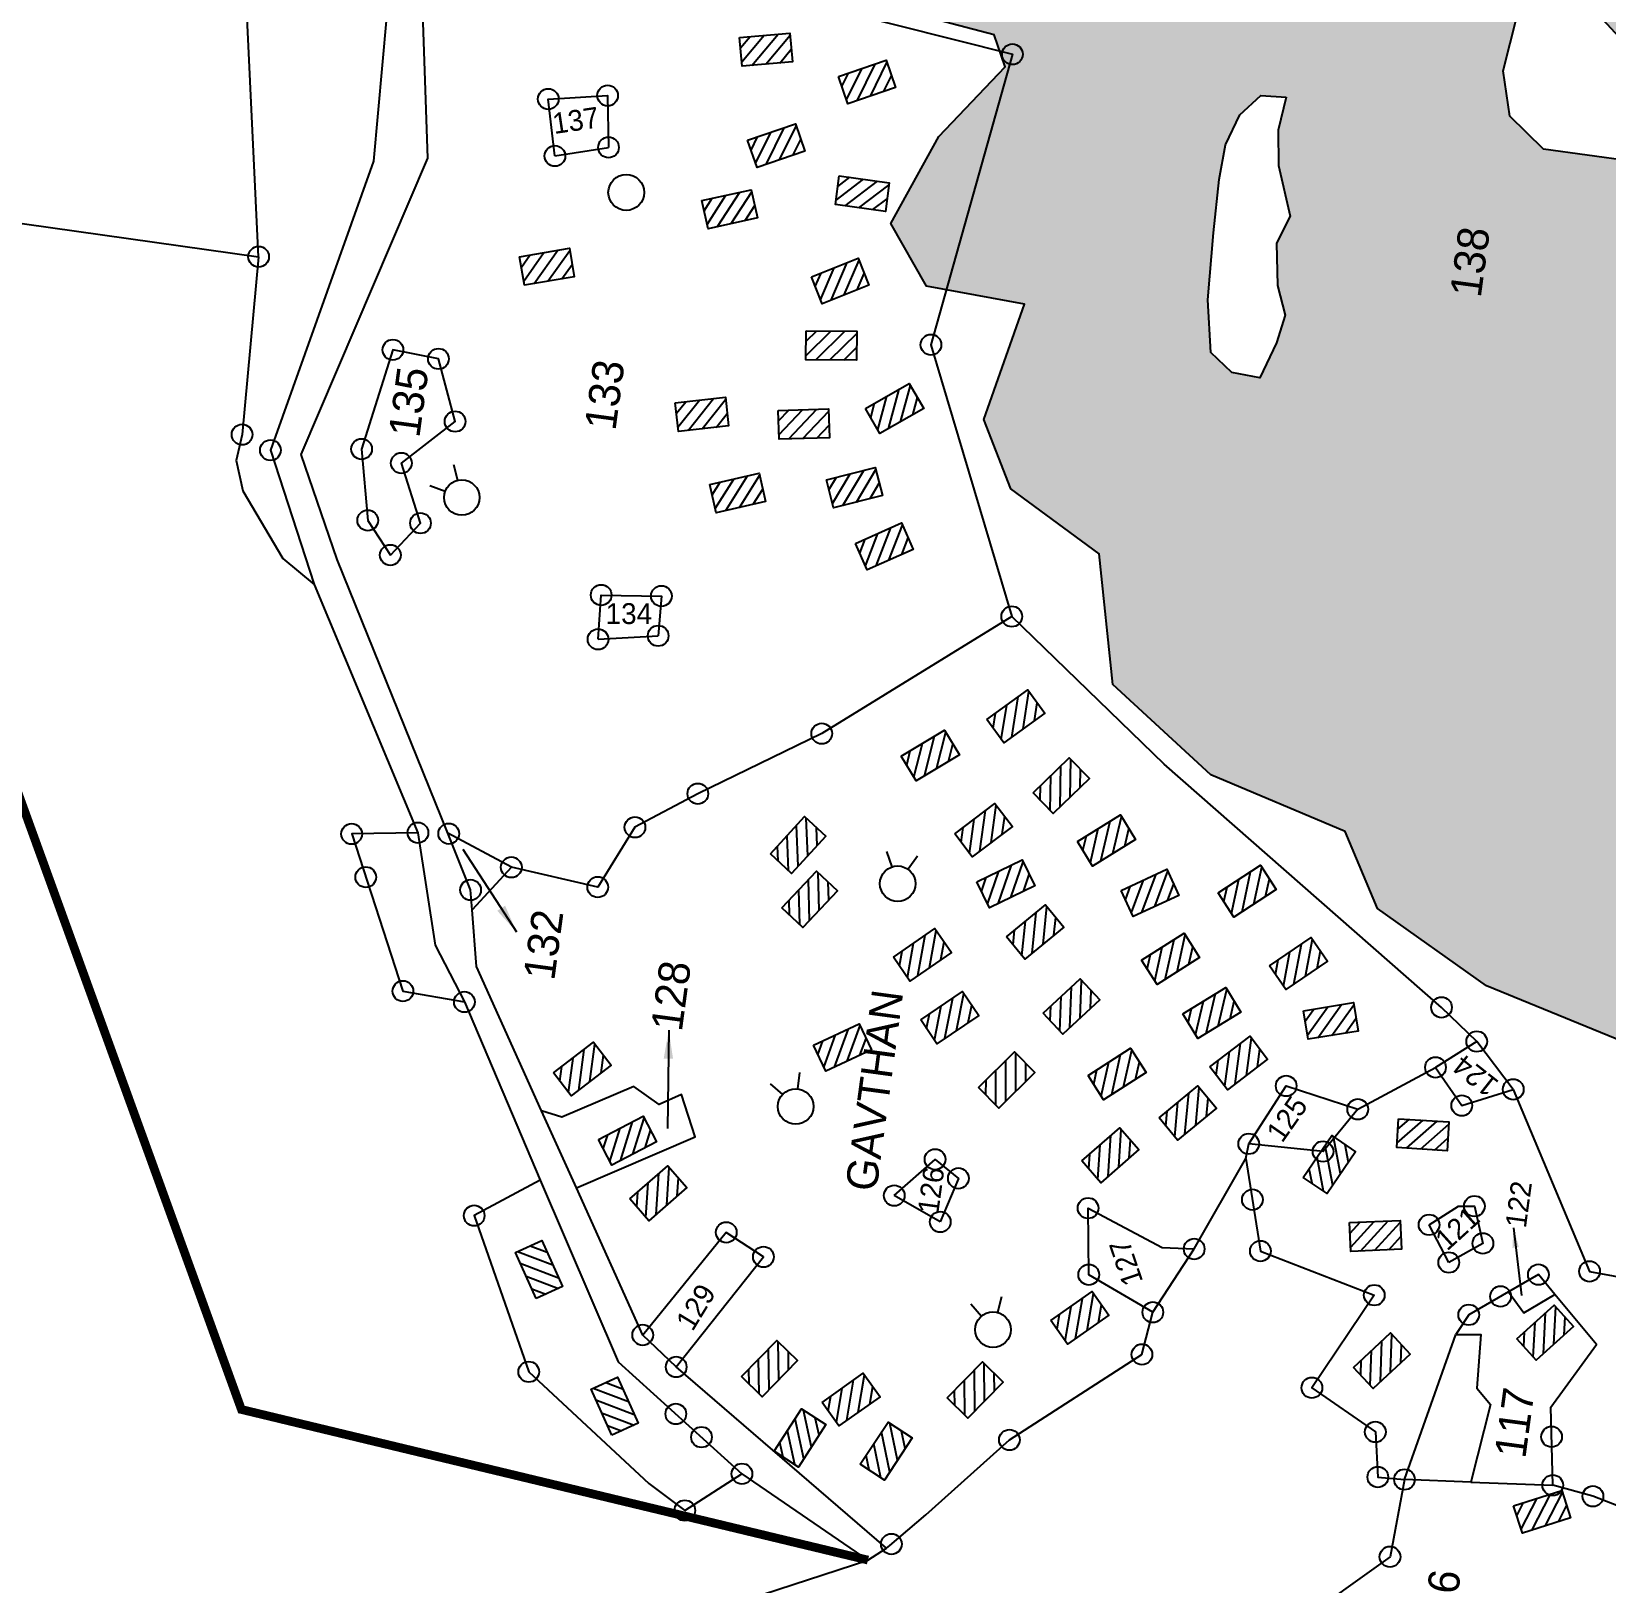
# Model space of a CAD drawing. Header units: metres. Extents: x 316291 to 322492, y 1878982 to 1885522.
# Drawn here: x 317739.6 to 318203.5, y 1883225.1 to 1883682.2 of the extents above; entities that cross this region are included whole.
import ezdxf

# ---------------------------------------------------------------- set-up
doc = ezdxf.new("R2010")
doc.units = ezdxf.units.M
doc.linetypes.add('DASHDOT', pattern=[1, 0.5, -0.25, 0, -0.25])
for name, color, linetype in [('OFF', 1, 'Continuous'), ('OTHERS', 1, 'Continuous'), ('POLY_HATCH', 12, 'Continuous'), ('POLY_PARCEL', 6, 'Continuous'), ('POLY_ROAD', 30, 'Continuous'), ('POLY_WATER', 4, 'Continuous'), ('SYM_ARROW', 1, 'Continuous'), ('SYM_STONE', 1, 'Continuous'), ('SYM_WELL', 1, 'Continuous'), ('TEXT_MAPIN', 7, 'Continuous'), ('TEXT_PARCEL', 7, 'Continuous'), ('V_BOUND_STREAM_LINE', 7, 'DASHDOT')]:
    doc.layers.add(name, color=color, linetype=linetype)
doc.styles.add('TEXT_MAP', font='')
doc.styles.get('TEXT_MAP').set_extended_font_data('Kruti Dev 050')
doc.dimstyles.get("Standard").update_dxf_attribs({"dimtxt": 0.18, "dimasz": 0.18, "dimexe": 0.18, "dimexo": 0.0625, "dimgap": 0.09, "dimtad": 0, "dimtih": 1, "dimtoh": 1, "dimdec": 4, "dimzin": 0, "dimdsep": 46, "dimtxsty": 'Standard', "dimcen": 0.09, "dimadec": 0, "dimazin": 0, "dimtfac": 1, "dimtdec": 4, "dimtofl": 0, "dimtmove": 0, "dimatfit": 3, "dimfxl": 1, "dimtolj": 1, "dimtzin": 0, "dimarcsym": 0})

# ---------------------------------------------------------------- blocks, each defined once
blk = doc.blocks.new('MOTWELL')
for points in [[(-1.54, 2.96), (-0.8, 1.55)], [(1.54, 2.96), (0.8, 1.55)]]:
    blk.add_lwpolyline(points)
blk.add_circle((0, 0), 1.74)
blk = doc.blocks.new('PAKKAWELL')
blk.add_circle((0, 0), 1.81)
blk = doc.blocks.new('STONE')
blk.add_circle((0, 0), 0.851)
blk = doc.blocks.new('TEXTARROW')
blk.add_leader([(0.04, -0.01), (8.68, -0.01)], dimstyle='Standard', override={"dimtxt": 2.5, "dimasz": 2.5, "dimexe": 1.25, "dimexo": 0.625, "dimgap": 0.625, "dimtad": 1, "dimtih": 0, "dimtoh": 0, "dimzin": 8, "dimcen": 2.5, "dimtofl": 1})

msp = doc.modelspace()

# ---------------------------------------------------------------- hatches: boundary and pattern name
at = {"layer": 'OTHERS'}
h = msp.add_hatch(dxfattribs=at)
h.set_pattern_fill('ANSI31', color=256, scale=23.413525, angle=4.8361, style=0)
h.set_pattern_definition([(49.836055, (313835.3617, 1885274.7247), (-2.236583, 1.8876478), [])])
h.paths.add_polyline_path([(317963.7, 1883673.24), (317962.98, 1883681.73), (317948.17, 1883680.47), (317948.89, 1883671.99)])
h = msp.add_hatch(dxfattribs=at)
h.set_pattern_fill('ANSI31', color=256, scale=23.413525, angle=18.8799, style=0)
h.set_pattern_definition([(63.8799, (313600.549, 1884217.4838), (-2.627797, 1.2884878), [])])
h.paths.add_polyline_path([(317994.11, 1883665.67), (317991.36, 1883673.72), (317977.29, 1883668.91), (317980.05, 1883660.86)])
h = msp.add_hatch(dxfattribs=at)
h.set_pattern_fill('ANSI31', color=256, scale=23.413525, angle=18.8798, style=0)
h.set_pattern_definition([(63.8798, (313573.7986, 1884198.74), (-2.6277948, 1.2884922), [])])
h.paths.add_polyline_path([(317967.36, 1883646.92), (317964.61, 1883654.97), (317950.54, 1883650.16), (317953.3, 1883642.11)])
h = msp.add_hatch(dxfattribs=at)
h.set_pattern_fill('ANSI31', color=256, scale=23.413525, angle=-7.7013, style=0)
h.set_pattern_definition([(37.29872, (314308.8656, 1886088.6946), (-1.7734886, 2.3281443), [])])
h.paths.add_polyline_path([(317991.12, 1883629.24), (317992.26, 1883637.68), (317977.53, 1883639.67), (317976.39, 1883631.23)])
h = msp.add_hatch(dxfattribs=at)
h.set_pattern_fill('ANSI31', color=256, scale=23.413525, angle=12.2948, style=0)
h.set_pattern_definition([(57.29476, (313652.1156, 1884679.3144), (-2.462697, 1.5813416), [])])
h.paths.add_polyline_path([(317953.41, 1883627.29), (317951.6, 1883635.61), (317937.07, 1883632.44), (317938.89, 1883624.12)])
h = msp.add_hatch(dxfattribs=at)
h.set_pattern_fill('ANSI31', color=256, scale=23.413525, angle=9.6641, style=0)
h.set_pattern_definition([(54.664145, (313650.9727, 1884858.2864), (-2.3875234, 1.6927049), [])])
h.paths.add_polyline_path([(317899.45, 1883609.95), (317898.02, 1883618.35), (317883.37, 1883615.85), (317884.8, 1883607.46)])
h = msp.add_hatch(dxfattribs=at)
h.set_pattern_fill('ANSI31', color=256, scale=23.413525, angle=21.6736, style=0)
h.set_pattern_definition([(66.67358, (313571.0266, 1883944.5313), (-2.6874742, 1.1588788), [])])
h.paths.add_polyline_path([(317986.26, 1883607.51), (317983.12, 1883615.42), (317969.31, 1883609.93), (317972.45, 1883602.02)])
h = msp.add_hatch(dxfattribs=at)
h.set_pattern_fill('ANSI31', color=256, scale=23.413525, angle=-0.5713, style=0)
h.set_pattern_definition([(44.42873, (314023.5282, 1885568.7927), (-2.0487464, 2.0900134), [])])
h.paths.add_polyline_path([(317982.58, 1883585.4), (317982.66, 1883593.91), (317967.8, 1883594.06), (317967.71, 1883585.55)])
h = msp.add_hatch(dxfattribs=at)
h.set_pattern_fill('ANSI31', color=256, scale=23.413525, angle=29.8867, style=0)
h.set_pattern_definition([(74.88668, (313584.288, 1883274.0053), (-2.8254623, 0.763073), [])])
h.paths.add_polyline_path([(318002.39, 1883571.18), (317998.14, 1883578.56), (317985.26, 1883571.16), (317989.5, 1883563.78)])
h = msp.add_hatch(dxfattribs=at)
h.set_pattern_fill('ANSI31', color=256, scale=23.413525, angle=6.3444, style=0)
h.set_pattern_definition([(51.344415, (313775.859, 1885058.2843), (-2.2854961, 1.8281206), [])])
h.paths.add_polyline_path([(317944.92, 1883566.03), (317943.98, 1883574.49), (317929.21, 1883572.84), (317930.15, 1883564.38)])
h = msp.add_hatch(dxfattribs=at)
h.set_pattern_fill('ANSI31', color=256, scale=23.413525, angle=1.7676, style=0)
h.set_pattern_definition([(46.76762, (313937.9642, 1885382.746), (-2.132333, 2.0046629), [])])
h.paths.add_polyline_path([(317974.66, 1883562.58), (317974.39, 1883571.08), (317959.54, 1883570.63), (317959.8, 1883562.12)])
h = msp.add_hatch(dxfattribs=at)
h.set_pattern_fill('ANSI31', color=256, scale=23.413525, angle=12.868, style=0)
h.set_pattern_definition([(57.86797, (313644.1903, 1884552.7346), (-2.478394, 1.556625), [])])
h.paths.add_polyline_path([(317955.8, 1883543.79), (317953.9, 1883552.09), (317939.41, 1883548.78), (317941.3, 1883540.48)])
h = msp.add_hatch(dxfattribs=at)
h.set_pattern_fill('ANSI31', color=256, scale=23.413525, angle=14.114, style=0)
h.set_pattern_definition([(59.11398, (313657.6866, 1884460.489), (-2.511657, 1.5023636), [])])
h.paths.add_polyline_path([(317990.21, 1883545.54), (317988.14, 1883553.8), (317973.72, 1883550.17), (317975.8, 1883541.92)])
h = msp.add_hatch(dxfattribs=at)
h.set_pattern_fill('ANSI31', color=256, scale=23.413525, angle=23.9241, style=0)
h.set_pattern_definition([(68.924125, (313574.2628, 1883693.0433), (-2.7309097, 1.0524495), [])])
h.paths.add_polyline_path([(317999.33, 1883529.67), (317995.88, 1883537.45), (317982.29, 1883531.42), (317985.74, 1883523.64)])
h = msp.add_hatch(dxfattribs=at)
h.set_pattern_fill('ANSI31', color=256, scale=23.413525, angle=36.0457, style=0)
h.set_pattern_definition([(81.04571, (313677.314, 1882711.9572), (-2.8910225, 0.4555289), [])])
h.paths.add_polyline_path([(318038.03, 1883481.43), (318033.02, 1883488.31), (318021, 1883479.57), (318026.01, 1883472.68)])
h = msp.add_hatch(dxfattribs=at)
h.set_pattern_fill('ANSI31', color=256, scale=23.413525, angle=30.9782, style=0)
h.set_pattern_definition([(75.97816, (313601.2872, 1883087.8606), (-2.8394853, 0.7091128), [])])
h.paths.add_polyline_path([(318012.92, 1883469.14), (318008.54, 1883476.44), (317995.8, 1883468.79), (318000.18, 1883461.49)])
h = msp.add_hatch(dxfattribs=at)
h.set_pattern_fill('ANSI31', color=256, scale=23.413525, angle=44.0281, style=0)
h.set_pattern_definition([(89.02806, (313839.5866, 1882094.604), (-2.9262695, 0.0496446), [])])
h.paths.add_polyline_path([(318051.19, 1883462.19), (318045.28, 1883468.31), (318034.59, 1883457.98), (318040.5, 1883451.85)])
h = msp.add_hatch(dxfattribs=at)
h.set_pattern_fill('ANSI31', color=256, scale=23.413525, angle=37.3188, style=0)
h.set_pattern_definition([(82.318795, (313685.9648, 1882581.9452), (-2.9004297, 0.3911847), [])])
h.paths.add_polyline_path([(318028.51, 1883448.11), (318023.34, 1883454.88), (318011.52, 1883445.87), (318016.68, 1883439.1)])
h = msp.add_hatch(dxfattribs=at)
h.set_pattern_fill('ANSI31', color=256, scale=23.413525, angle=47.3256, style=0)
h.set_pattern_definition([(92.32555, (313847.592, 1881837.621), (-2.9242801, -0.1187574), [])])
h.paths.add_polyline_path([(317973.56, 1883445.19), (317967.3, 1883450.96), (317957.23, 1883440.03), (317963.49, 1883434.26)])
h = msp.add_hatch(dxfattribs=at)
h.set_pattern_fill('ANSI31', color=256, scale=23.413525, angle=31.7909, style=0)
h.set_pattern_definition([(76.79087, (313659.0122, 1883000.415), (-2.8492577, 0.6687664), [])])
h.paths.add_polyline_path([(318064.8, 1883444.23), (318060.31, 1883451.47), (318047.68, 1883443.64), (318052.16, 1883436.4)])
h = msp.add_hatch(dxfattribs=at)
h.set_pattern_fill('ANSI31', color=256, scale=23.413525, angle=46.78, style=0)
h.set_pattern_definition([(91.78003, (313835.923, 1881860.9004), (-2.9252783, -0.09091), [])])
h.paths.add_polyline_path([(317977.01, 1883429.11), (317970.81, 1883434.94), (317960.63, 1883424.11), (317966.83, 1883418.28)])
h = msp.add_hatch(dxfattribs=at)
h.set_pattern_fill('ANSI31', color=256, scale=23.413525, angle=26.0073, style=0)
h.set_pattern_definition([(71.00726, (313607.0304, 1883433.0013), (-2.767361, 0.9524864), [])])
h.paths.add_polyline_path([(318035.11, 1883430.58), (318031.38, 1883438.23), (318018.02, 1883431.72), (318021.75, 1883424.07)])
h = msp.add_hatch(dxfattribs=at)
h.set_pattern_fill('ANSI31', color=256, scale=23.413525, angle=24.7881, style=0)
h.set_pattern_definition([(69.78813, (313650.5554, 1883524.3892), (-2.7464692, 1.0111502), [])])
h.paths.add_polyline_path([(318077.58, 1883427.76), (318074.01, 1883435.49), (318060.52, 1883429.26), (318064.09, 1883421.53)])
h = msp.add_hatch(dxfattribs=at)
h.set_pattern_fill('ANSI31', color=256, scale=23.413525, angle=32.9197, style=0)
h.set_pattern_definition([(77.91971, (313710.0496, 1882898.9524), (-2.8618798, 0.6125043), [])])
h.paths.add_polyline_path([(318106.23, 1883429.48), (318101.61, 1883436.63), (318089.13, 1883428.55), (318093.76, 1883421.4)])
h = msp.add_hatch(dxfattribs=at)
h.set_pattern_fill('ANSI31', color=256, scale=23.413525, angle=39.2936, style=0)
h.set_pattern_definition([(84.29364, (313733.5388, 1882403.0973), (-2.9121875, 0.2910014), [])])
h.paths.add_polyline_path([(318043.65, 1883418.4), (318038.26, 1883424.99), (318026.76, 1883415.57), (318032.15, 1883408.98)])
h = msp.add_hatch(dxfattribs=at)
h.set_pattern_fill('ANSI31', color=256, scale=23.413525, angle=34.5924, style=0)
h.set_pattern_definition([(79.59241, (313631.7195, 1882752.3583), (-2.8785394, 0.5287048), [])])
h.paths.add_polyline_path([(318010.54, 1883410.99), (318005.71, 1883418), (317993.47, 1883409.56), (317998.31, 1883402.55)])
h = msp.add_hatch(dxfattribs=at)
h.set_pattern_fill('ANSI31', color=256, scale=23.413525, angle=32.5549, style=0)
h.set_pattern_definition([(77.55486, (313684.1975, 1882906.9626), (-2.8579215, 0.6307156), [])])
h.paths.add_polyline_path([(318083.67, 1883409.49), (318079.09, 1883416.66), (318066.56, 1883408.67), (318071.14, 1883401.49)])
h = msp.add_hatch(dxfattribs=at)
h.set_pattern_fill('ANSI31', color=256, scale=23.413525, angle=34.3059, style=0)
h.set_pattern_definition([(79.3059, (313739.2822, 1882771.6636), (-2.8758595, 0.5430927), [])])
h.paths.add_polyline_path([(318121.35, 1883408.39), (318116.55, 1883415.42), (318104.27, 1883407.04), (318109.07, 1883400.01)])
h = msp.add_hatch(dxfattribs=at)
h.set_pattern_fill('ANSI31', color=256, scale=23.413525, angle=42.846, style=0)
h.set_pattern_definition([(87.84595, (313815.3153, 1882116.5787), (-2.9246225, 0.1100038), [])])
h.paths.add_polyline_path([(318054.24, 1883396.98), (318048.45, 1883403.22), (318037.55, 1883393.12), (318043.34, 1883386.87)])
h = msp.add_hatch(dxfattribs=at)
h.set_pattern_fill('ANSI31', color=256, scale=23.413525, angle=33.9522, style=0)
h.set_pattern_definition([(78.95217, (313632.696, 1882782.7437), (-2.8724519, 0.5608369), [])])
h.paths.add_polyline_path([(318018.61, 1883392.4), (318013.85, 1883399.46), (318001.52, 1883391.16), (318006.28, 1883384.1)])
h = msp.add_hatch(dxfattribs=at)
h.set_pattern_fill('ANSI31', color=256, scale=23.413525, angle=31.6077, style=0)
h.set_pattern_definition([(76.60774, (313688.624, 1882963.6767), (-2.8471056, 0.6778697), [])])
h.paths.add_polyline_path([(318095.8, 1883393.41), (318091.34, 1883400.66), (318078.68, 1883392.87), (318083.14, 1883385.62)])
h = msp.add_hatch(dxfattribs=at)
h.set_pattern_fill('ANSI31', color=256, scale=23.413525, angle=9.4128, style=0)
h.set_pattern_definition([(54.41277, (313887.3705, 1884654.7776), (-2.3800739, 1.7031635), [])])
h.paths.add_polyline_path([(318130.33, 1883387.82), (318128.94, 1883396.22), (318114.27, 1883393.78), (318115.67, 1883385.39)])
h = msp.add_hatch(dxfattribs=at)
h.set_pattern_fill('ANSI31', color=256, scale=23.413525, angle=25.2223, style=0)
h.set_pattern_definition([(70.22226, (313559.3543, 1883445.3755), (-2.7540519, 0.990311), [])])
h.paths.add_polyline_path([(317986.99, 1883382.29), (317983.36, 1883389.99), (317969.91, 1883383.66), (317973.54, 1883375.96)])
h = msp.add_hatch(dxfattribs=at)
h.set_pattern_fill('ANSI31', color=256, scale=23.413525, angle=37.3188, style=0)
h.set_pattern_definition([(82.31878, (313567.7862, 1882511.5598), (-2.9004296, 0.3911855), [])])
h.paths.add_polyline_path([(317910.33, 1883377.73), (317905.17, 1883384.5), (317893.34, 1883375.49), (317898.51, 1883368.72)])
h = msp.add_hatch(dxfattribs=at)
h.set_pattern_fill('ANSI31', color=256, scale=23.413525, angle=37.3188, style=0)
h.set_pattern_definition([(82.318756, (313761.1358, 1882513.376), (-2.9004294, 0.3911867), [])])
h.paths.add_polyline_path([(318103.68, 1883379.54), (318098.52, 1883386.31), (318086.69, 1883377.3), (318091.85, 1883370.53)])
h = msp.add_hatch(dxfattribs=at)
h.set_pattern_fill('ANSI31', color=256, scale=23.413525, angle=44.7495, style=0)
h.set_pattern_definition([(89.7495, (313841.0444, 1881955.1105), (-2.9266626, 0.0127956), [])])
h.paths.add_polyline_path([(318035.1, 1883375.61), (318029.1, 1883381.66), (318018.55, 1883371.19), (318024.54, 1883365.15)])
h = msp.add_hatch(dxfattribs=at)
h.set_pattern_fill('ANSI31', color=256, scale=23.413525, angle=32.5548, style=0)
h.set_pattern_definition([(77.55481, (313668.4355, 1882873.0598), (-2.857921, 0.6307183), [])])
h.paths.add_polyline_path([(318067.91, 1883375.58), (318063.33, 1883382.76), (318050.8, 1883374.76), (318055.38, 1883367.58)])
h = msp.add_hatch(dxfattribs=at)
h.set_pattern_fill('ANSI31', color=256, scale=23.413525, angle=39.6093, style=0)
h.set_pattern_definition([(84.60931, (313784.139, 1882326.1133), (-2.9137465, 0.2749525), [])])
h.paths.add_polyline_path([(318088.59, 1883365.15), (318083.16, 1883371.7), (318071.71, 1883362.23), (318077.14, 1883355.67)])
h = msp.add_hatch(dxfattribs=at)
h.set_pattern_fill('ANSI31', color=256, scale=23.413525, angle=27.6288, style=0)
h.set_pattern_definition([(72.62883, (313497.3104, 1883232.2958), (-2.7932062, 0.8737945), [])])
h.paths.add_polyline_path([(317923.69, 1883355.18), (317919.74, 1883362.73), (317906.57, 1883355.83), (317910.52, 1883348.29)])
h = msp.add_hatch(dxfattribs=at)
h.set_pattern_fill('ANSI31', color=256, scale=23.413525, angle=-3.6129, style=0)
h.set_pattern_definition([(41.38714, (314308.3295, 1885543.217), (-1.9349623, 2.1957774), [])])
h.paths.add_polyline_path([(318156.56, 1883352.55), (318157.1, 1883361.05), (318142.26, 1883361.98), (318141.72, 1883353.49)])
h = msp.add_hatch(dxfattribs=at)
h.set_pattern_fill('ANSI31', color=256, scale=23.413525, angle=41.1327, style=0)
h.set_pattern_definition([(86.13267, (313790.4457, 1882199.8275), (-2.9200262, 0.1973949), [])])
h.paths.add_polyline_path([(318065.76, 1883352.92), (318060.15, 1883359.34), (318048.96, 1883349.56), (318054.56, 1883343.15)])
h = msp.add_hatch(dxfattribs=at)
h.set_pattern_fill('ANSI31', color=256, scale=23.413525, angle=55.7496, style=0)
h.set_pattern_definition([(100.74965, (314283.6635, 1881157.5448), (-2.8753317, -0.5458804), [])])
h.paths.add_polyline_path([(318129.61, 1883352.22), (318122.57, 1883357.01), (318114.21, 1883344.73), (318121.24, 1883339.93)])
h = msp.add_hatch(dxfattribs=at)
h.set_pattern_fill('ANSI31', color=256, scale=23.413525, angle=41.1327, style=0)
h.set_pattern_definition([(86.13267, (313657.2974, 1882188.6295), (-2.9200262, 0.1973949), [])])
h.paths.add_polyline_path([(317932.61, 1883341.73), (317927.01, 1883348.14), (317915.81, 1883338.36), (317921.41, 1883331.95)])
h = msp.add_hatch(dxfattribs=at)
h.set_pattern_fill('ANSI31', color=256, scale=23.413525, angle=2.6106, style=0)
h.set_pattern_definition([(47.6106, (314080.0458, 1885084.1548), (-2.1615954, 1.9730745), [])])
h.paths.add_polyline_path([(318143.08, 1883323.57), (318142.69, 1883332.07), (318127.84, 1883331.4), (318128.23, 1883322.89)])
h = msp.add_hatch(dxfattribs=at)
h.set_pattern_fill('ANSI31', color=256, scale=23.413525, angle=114.2038, style=0)
h.set_pattern_definition([(159.20378, (317748.1376, 1878900.292), (-1.0391078, -2.736014), [])])
h.paths.add_polyline_path([(317889.91, 1883326.1), (317882.15, 1883322.61), (317888.24, 1883309.05), (317896.01, 1883312.54)])
h = msp.add_hatch(dxfattribs=at)
h.set_pattern_fill('ANSI31', color=256, scale=23.413525, angle=35.1976, style=0)
h.set_pattern_definition([(80.197614, (313685.3021, 1882599.304), (-2.8839633, 0.4982706), [])])
h.paths.add_polyline_path([(318056.93, 1883304.15), (318052.02, 1883311.1), (318039.87, 1883302.54), (318044.78, 1883295.58)])
h = msp.add_hatch(dxfattribs=at)
h.set_pattern_fill('ANSI31', color=256, scale=23.413525, angle=42.0821, style=0)
h.set_pattern_definition([(87.0821, (313938.2138, 1882077.0337), (-2.9228961, 0.1489832), [])])
h.paths.add_polyline_path([(318193.83, 1883300.81), (318188.12, 1883307.13), (318177.09, 1883297.17), (318182.8, 1883290.85)])
h = msp.add_hatch(dxfattribs=at)
h.set_pattern_fill('ANSI31', color=256, scale=23.413525, angle=45.789, style=0)
h.set_pattern_definition([(90.789046, (313797.604, 1881794.4094), (-2.926413, -0.0403035), [])])
h.paths.add_polyline_path([(317965.19, 1883290.77), (317959.09, 1883296.7), (317948.73, 1883286.05), (317954.83, 1883280.11)])
h = msp.add_hatch(dxfattribs=at)
h.set_pattern_fill('ANSI31', color=256, scale=23.413525, angle=43.029, style=0)
h.set_pattern_definition([(88.02897, (313910.8685, 1881998.746), (-2.924959, 0.100661), [])])
h.paths.add_polyline_path([(318145.68, 1883292.68), (318139.87, 1883298.91), (318129, 1883288.76), (318134.81, 1883282.54)])
h = msp.add_hatch(dxfattribs=at)
h.set_pattern_fill('ANSI31', color=256, scale=23.413525, angle=114.2038, style=0)
h.set_pattern_definition([(159.20378, (317770.396, 1878860.0596), (-1.0391078, -2.736014), [])])
h.paths.add_polyline_path([(317912.17, 1883285.87), (317904.41, 1883282.38), (317910.5, 1883268.82), (317918.27, 1883272.31)])
h = msp.add_hatch(dxfattribs=at)
h.set_pattern_fill('ANSI31', color=256, scale=23.413525, angle=35.4324, style=0)
h.set_pattern_definition([(80.43241, (313620.8344, 1882557.378), (-2.885981, 0.486448), [])])
h.paths.add_polyline_path([(317989.53, 1883280.13), (317984.6, 1883287.07), (317972.49, 1883278.45), (317977.42, 1883271.51)])
h = msp.add_hatch(dxfattribs=at)
h.set_pattern_fill('ANSI31', color=256, scale=23.413525, angle=45.4481, style=0)
h.set_pattern_definition([(90.44808, (313849.4015, 1881812.8537), (-2.926601, -0.022888), [])])
h.paths.add_polyline_path([(318025.82, 1883284.39), (318019.76, 1883290.36), (318009.33, 1883279.77), (318015.39, 1883273.79)])
h = msp.add_hatch(dxfattribs=at)
h.set_pattern_fill('ANSI31', color=256, scale=23.413525, angle=57.1131, style=0)
h.set_pattern_definition([(102.11305, (314180.9516, 1880986.3354), (-2.8615291, -0.6141406), [])])
h.paths.add_polyline_path([(317973.59, 1883271.9), (317966.44, 1883276.52), (317958.37, 1883264.04), (317965.52, 1883259.42)])
h = msp.add_hatch(dxfattribs=at)
h.set_pattern_fill('ANSI31', color=256, scale=23.413525, angle=56.6044, style=0)
h.set_pattern_definition([(101.60444, (314186.213, 1881016.1627), (-2.866868, -0.588715), [])])
h.paths.add_polyline_path([(317998.99, 1883267.97), (317991.88, 1883272.66), (317983.7, 1883260.25), (317990.81, 1883255.56)])
h = msp.add_hatch(dxfattribs=at)
h.set_pattern_fill('ANSI31', color=256, scale=23.413525, angle=17.6604, style=0)
h.set_pattern_definition([(62.66043, (313812.0786, 1883889.6), (-2.59978, 1.344121), [])])
h.paths.add_polyline_path([(318192.9, 1883244.41), (318190.32, 1883252.52), (318176.16, 1883248.01), (318178.74, 1883239.9)])
at = {"layer": 'POLY_HATCH'}
h = msp.add_hatch(dxfattribs=at)
h.set_pattern_fill('ZIGZAG', color=256, scale=5.111887, angle=82.2987, style=0)
h.set_pattern_definition([(82.2987, (319610.724, 1882606.19), (-13.90886, 18.25884), [16.23024, -16.23024]), (172.2987, (319612.899, 1882622.274), (-18.25884, -13.90886), [16.23024, -16.23024])])
h.paths.add_polyline_path([(318483.66, 1884016.34), (318466.95, 1884015.28), (318452.28, 1884014.61), (318439.03, 1884009.77), (318430.38, 1883999.67), (318417.64, 1883988.79), (318444.67, 1883987.78), (318453.14, 1883986.64), (318464.92, 1884000.3), (318475.53, 1884010.14)], flags=16)
h.paths.add_polyline_path([(318327.27, 1883560.04), (318330.07, 1883540.24), (318335.58, 1883522.06), (318346.18, 1883493.74), (318332.75, 1883479.12), (318317.92, 1883476.14), (318304.75, 1883492.86), (318298.45, 1883505.17), (318299.84, 1883515.44), (318305.04, 1883539.14), (318308.66, 1883558.57), (318315.45, 1883564.63), (318320.05, 1883565.5)], flags=16)
h.paths.add_polyline_path([(318109.12, 1883662.84), (318106.82, 1883653.19), (318106.89, 1883642.72), (318110.35, 1883627.81), (318106.29, 1883619.89), (318106.6, 1883607.4), (318108.89, 1883598.62), (318106.3, 1883590.51), (318101.43, 1883580.21), (318093.18, 1883581.82), (318087, 1883587.64), (318086.12, 1883603.2), (318087.79, 1883622.89), (318089.42, 1883638.61), (318091.29, 1883648.82), (318095.48, 1883657.71), (318101.72, 1883663.34)], flags=16)
h.paths.add_polyline_path([(318188.23, 1883834.4), (318192.53, 1883840.22), (318200.1, 1883839.51), (318204.89, 1883834.71), (318207.76, 1883827.6), (318207.01, 1883819.71), (318204.54, 1883808.53), (318200.16, 1883802.09), (318192.16, 1883799.65), (318183.11, 1883798.96), (318174.64, 1883800.1), (318169.06, 1883803.73), (318168.78, 1883811.13), (318173.57, 1883818.16), (318178.7, 1883820.66), (318184.26, 1883819.27), (318190.57, 1883813.94), (318197.94, 1883811.66), (318199.79, 1883815.89), (318197.45, 1883822.28), (318191.86, 1883828.16)], flags=16)
h.paths.add_polyline_path([(318240.83, 1883378.06), (318216.41, 1883381.36), (318168.21, 1883401.14), (318136.03, 1883423.96), (318126.55, 1883446.56), (318086.93, 1883463.28), (318058.11, 1883489.91), (318054.08, 1883528.35), (318028.03, 1883547.5), (318020.15, 1883567.98), (318032.08, 1883601.89), (318003.22, 1883607.22), (317992.7, 1883625.69), (318006.8, 1883651.25), (318026.39, 1883671.81), (318023.17, 1883681.25), (317967.64, 1883695.86), (317960.72, 1883730.42), (317958.16, 1883776.24), (317960.77, 1883821.82), (317975.28, 1883864.38), (317979.14, 1883894.65), (317962.32, 1883922.5), (317961.88, 1883959.5), (317985.9, 1883981.35), (318005.81, 1884011.34), (318003.85, 1884047.6), (318011.4, 1884080.68), (318031.76, 1884103.5), (318061.47, 1884108.01), (318098.87, 1884123.79), (318131.61, 1884140.2), (318133.47, 1884162.69), (318158.22, 1884183.02), (318182.83, 1884188.22), (318219.19, 1884199.88), (318256.12, 1884170.26), (318273.41, 1884177.39), (318298.67, 1884201.44), (318329.5, 1884217.64), (318370.62, 1884222.5), (318391.82, 1884213), (318372.34, 1884168.75), (318402.21, 1884170.87), (318415.77, 1884171.4), (318432.54, 1884132.66), (318446, 1884114.22), (318422.08, 1884104.04), (318411.4, 1884094.24), (318397.62, 1884075.49), (318386.34, 1884075.15), (318360.4, 1884070.22), (318347.87, 1884060.67), (318325.53, 1884047.77), (318312.73, 1884022.33), (318292.64, 1884005.37), (318280.29, 1883990.17), (318274.37, 1883974.11), (318261.75, 1883965.98), (318224.99, 1883950.34), (318196.76, 1883935.42), (318182.99, 1883916.67), (318171.77, 1883889.14), (318161.76, 1883877.38), (318167.74, 1883866.26), (318181.58, 1883857.83), (318194.46, 1883856.09), (318210.51, 1883850.17), (318218.48, 1883819.12), (318212.49, 1883795.57), (318200.75, 1883784.97), (318177.69, 1883780.6), (318171.43, 1883775.82), (318177.54, 1883765.63), (318187.33, 1883754.93), (318204.3, 1883748.89), (318193.54, 1883731.61), (318180.81, 1883713.65), (318179.44, 1883703.53), (318179.24, 1883695.13), (318173.12, 1883670.66), (318175.06, 1883657.28), (318184.97, 1883647.51), (318210.72, 1883644.03), (318251.08, 1883651.68), (318209.68, 1883677.89), (318195, 1883693.93), (318192.81, 1883705.47), (318199.73, 1883728.9), (318212.58, 1883747.77), (318249.41, 1883770.9), (318238.62, 1883781.42), (318231.64, 1883791.07), (318225.42, 1883815.54), (318221.9, 1883829.28), (318214.07, 1883866.18), (318217.16, 1883879.85), (318228.27, 1883900.74), (318245.22, 1883924.98), (318255.74, 1883932.26), (318275.58, 1883941.18), (318291.82, 1883943.37), (318296.06, 1883959.38), (318300.83, 1883988.58), (318316.69, 1884010.9), (318337.24, 1884028.02), (318358.53, 1884038.41), (318375.7, 1884039.81), (318390.35, 1884037.83), (318394.98, 1884047.57), (318400.53, 1884058.01), (318414.4, 1884074.79), (318425.14, 1884083.71), (318437.24, 1884087.46), (318458.95, 1884082.56), (318477.93, 1884048.38), (318510.69, 1884008.9), (318515.61, 1883966.55), (318483.75, 1883956.66), (318468.44, 1883932.68), (318434.54, 1883911.21), (318402.87, 1883874.76), (318393.7, 1883854.22), (318371.03, 1883838.81), (318340.4, 1883796.06), (318309.46, 1883750.99), (318280.14, 1883728.43), (318268.74, 1883705.35), (318277.77, 1883689.91), (318313.49, 1883672.3), (318352.74, 1883652.78), (318396.62, 1883625.53), (318409.49, 1883610.53), (318427.77, 1883610.9), (318449.18, 1883599.48), (318469.72, 1883588.65), (318490.84, 1883589.11), (318513.17, 1883605.51), (318535.86, 1883600.07), (318561.71, 1883607.47), (318586.18, 1883622.16), (318601.5, 1883635.72), (318623.08, 1883618.59), (318647.76, 1883613.83), (318670.98, 1883626.32), (318681.64, 1883633.41), (318700.53, 1883613.8), (318703.34, 1883587.37), (318734.56, 1883585.52), (318768.35, 1883578.11), (318795.4, 1883583.92), (318823.78, 1883571.56), (318857.5, 1883563.68), (318882.78, 1883566.9), (318911.24, 1883562.1), (318936.43, 1883550.64), (318963.83, 1883545.04), (318990.04, 1883548.13), (319009.78, 1883538.36), (319028.86, 1883537.67), (319046.85, 1883539.5), (319067, 1883564.25), (319089.07, 1883589.2), (319108.24, 1883592.77), (319119.54, 1883576.56), (319128.96, 1883553.5), (319140.31, 1883530.65), (319171.14, 1883518.9), (319165.29, 1883498.38), (319152.36, 1883474.55), (319159.31, 1883454.2), (319171.27, 1883428.9), (319163.93, 1883404.31), (319167.33, 1883378.75), (319188.96, 1883354.99), (319213.27, 1883337.02), (319234.27, 1883319.02), (319262.37, 1883308.12), (319293.22, 1883303.47), (319311.9, 1883292.89), (319335.75, 1883292.51), (319356.4, 1883303.45), (319371.81, 1883314.16), (319388.22, 1883314.78), (319407.18, 1883320.27), (319422.05, 1883340.99), (319436.04, 1883355.2), (319455.2, 1883351.66), (319470.28, 1883352.94), (319489.15, 1883371.7), (319506.52, 1883368.88), (319504.92, 1883337.84), (319504.76, 1883327.91), (319512.84, 1883315.93), (319526.94, 1883306.44), (319519.85, 1883283.72), (319518.07, 1883268.8), (319520.98, 1883246.62), (319541.72, 1883226.77), (319524.83, 1883201.58), (319512.82, 1883188.05), (319516.51, 1883161.03), (319530.26, 1883135.01), (319505.25, 1883112.82), (319501.5, 1883086.81), (319509.55, 1883060.61), (319517.34, 1883042.98), (319505.21, 1883011), (319509.07, 1882978.27), (319512.48, 1882942.29), (319520.55, 1882905.67), (319517.93, 1882877.61), (319521.03, 1882860.85), (319502.69, 1882854.42), (319469.98, 1882855.76), (319457.1, 1882880.81), (319461.56, 1882884.66), (319492.13, 1882889.1), (319488.52, 1882906.73), (319465.83, 1882920.08), (319446.03, 1882918.12), (319372.33, 1882884.04), (319342.69, 1882887.1), (319325.89, 1882911.63), (319311.75, 1882945.27), (319333.75, 1882969.77), (319382, 1882988.82), (319426.74, 1883006.45), (319357.05, 1883017.77), (319319.52, 1883046.53), (319310.33, 1883092.29), (319324.82, 1883138.17), (319349.98, 1883155.92), (319357.66, 1883159.8), (319362.08, 1883156.07), (319365.34, 1883147.13), (319365.38, 1883140.86), (319376.9, 1883143.33), (319383.53, 1883146.01), (319382.6, 1883152.4), (319377.9, 1883160.65), (319379.21, 1883170.32), (319382.62, 1883175.67), (319384.59, 1883180.33), (319375.84, 1883185.09), (319365.36, 1883186.96), (319356.82, 1883180.06), (319352.2, 1883169.05), (319345.54, 1883162.78), (319333.81, 1883155.42), (319312.11, 1883147.46), (319287.82, 1883144.59), (319238.33, 1883168.81), (319221.94, 1883210.33), (319182.45, 1883235.09), (319156.31, 1883267.52), (319142.04, 1883300.23), (319110.69, 1883329.1), (319098.36, 1883358.71), (319097.3, 1883391.06), (319100.79, 1883425.64), (319081.95, 1883421.08), (319064.77, 1883407.78), (319062.59, 1883375.87), (319065.49, 1883346.58), (319046.34, 1883339.7), (319029.84, 1883359.45), (319028.57, 1883400.83), (318986.56, 1883399.88), (318955.55, 1883399.81), (318922.14, 1883374.97), (318880.88, 1883379.6), (318824.59, 1883381.53), (318771.53, 1883393.44), (318751.97, 1883415.03), (318751.58, 1883427.87), (318723.81, 1883437.78), (318692, 1883421.24), (318665.28, 1883414.44), (318639.43, 1883417.46), (318616.4, 1883423.89), (318593.27, 1883380.6), (318554.96, 1883354.52), (318497.56, 1883362.28), (318463.92, 1883349.78), (318426.44, 1883354.38), (318381.61, 1883339.6), (318334.53, 1883343.13), (318290.33, 1883350.52), (318270.09, 1883374.1), (318276.53, 1883384.84), (318286.3, 1883399.86), (318287.07, 1883408.78), (318280.95, 1883414.33), (318272.32, 1883417.22), (318265.96, 1883414.64), (318259.24, 1883403.09), (318251.23, 1883388.27)])

# ---------------------------------------------------------------- linework, layer by layer
at = {"layer": 'OFF'}
for points in [[(317985.98, 1883232.01), (317991.45, 1883235.5)], [(317787.71, 1883167.41), (317985.98, 1883232.01)]]:
    msp.add_lwpolyline(points, dxfattribs=at)
at = {"layer": 'OTHERS'}
for points in [[(317948.17, 1883680.47), (317962.98, 1883681.73), (317963.7, 1883673.24), (317948.89, 1883671.99)], [(317977.29, 1883668.91), (317991.36, 1883673.72), (317994.11, 1883665.67), (317980.05, 1883660.86)], [(317950.54, 1883650.16), (317964.61, 1883654.97), (317967.36, 1883646.92), (317953.3, 1883642.11)], [(317977.53, 1883639.67), (317992.26, 1883637.68), (317991.12, 1883629.24), (317976.39, 1883631.23)], [(317937.07, 1883632.44), (317951.6, 1883635.61), (317953.41, 1883627.29), (317938.89, 1883624.12)], [(317883.37, 1883615.85), (317898.02, 1883618.35), (317899.45, 1883609.95), (317884.8, 1883607.46)], [(317969.31, 1883609.93), (317983.12, 1883615.42), (317986.26, 1883607.51), (317972.45, 1883602.02)], [(317967.8, 1883594.06), (317982.66, 1883593.91), (317982.58, 1883585.4), (317967.71, 1883585.55)], [(317985.26, 1883571.16), (317998.14, 1883578.56), (318002.39, 1883571.18), (317989.5, 1883563.78)], [(317929.21, 1883572.84), (317943.98, 1883574.49), (317944.92, 1883566.03), (317930.15, 1883564.38)], [(317959.54, 1883570.63), (317974.39, 1883571.08), (317974.66, 1883562.58), (317959.8, 1883562.12)], [(317939.41, 1883548.78), (317953.9, 1883552.09), (317955.8, 1883543.79), (317941.3, 1883540.48)], [(317973.72, 1883550.17), (317988.14, 1883553.8), (317990.21, 1883545.54), (317975.8, 1883541.92)], [(317982.29, 1883531.42), (317995.88, 1883537.45), (317999.33, 1883529.67), (317985.74, 1883523.64)], [(318021, 1883479.57), (318033.02, 1883488.31), (318038.03, 1883481.43), (318026.01, 1883472.68)], [(317995.8, 1883468.79), (318008.54, 1883476.44), (318012.92, 1883469.14), (318000.18, 1883461.49)], [(318034.59, 1883457.98), (318045.28, 1883468.31), (318051.19, 1883462.19), (318040.5, 1883451.85)], [(318011.52, 1883445.87), (318023.34, 1883454.88), (318028.51, 1883448.11), (318016.68, 1883439.1)], [(317957.23, 1883440.03), (317967.3, 1883450.96), (317973.56, 1883445.19), (317963.49, 1883434.26)], [(318047.68, 1883443.64), (318060.31, 1883451.47), (318064.8, 1883444.23), (318052.16, 1883436.4)], [(317960.63, 1883424.11), (317970.81, 1883434.94), (317977.01, 1883429.11), (317966.83, 1883418.28)], [(318018.02, 1883431.72), (318031.38, 1883438.23), (318035.11, 1883430.58), (318021.75, 1883424.07)], [(318060.52, 1883429.26), (318074.01, 1883435.49), (318077.58, 1883427.76), (318064.09, 1883421.53)], [(318089.13, 1883428.55), (318101.61, 1883436.63), (318106.23, 1883429.48), (318093.76, 1883421.4)], [(318026.76, 1883415.57), (318038.26, 1883424.99), (318043.65, 1883418.4), (318032.15, 1883408.98)], [(317993.47, 1883409.56), (318005.71, 1883418), (318010.54, 1883410.99), (317998.31, 1883402.55)], [(318066.56, 1883408.67), (318079.09, 1883416.66), (318083.67, 1883409.49), (318071.14, 1883401.49)], [(318104.27, 1883407.04), (318116.55, 1883415.42), (318121.35, 1883408.39), (318109.07, 1883400.01)], [(318037.55, 1883393.12), (318048.45, 1883403.22), (318054.24, 1883396.98), (318043.34, 1883386.87)], [(318001.52, 1883391.16), (318013.85, 1883399.46), (318018.61, 1883392.4), (318006.28, 1883384.1)], [(318078.68, 1883392.87), (318091.34, 1883400.66), (318095.8, 1883393.41), (318083.14, 1883385.62)], [(318114.27, 1883393.78), (318128.94, 1883396.22), (318130.33, 1883387.82), (318115.67, 1883385.39)], [(317969.91, 1883383.66), (317983.36, 1883389.99), (317986.99, 1883382.29), (317973.54, 1883375.96)], [(317893.34, 1883375.49), (317905.17, 1883384.5), (317910.33, 1883377.73), (317898.51, 1883368.72)], [(318086.69, 1883377.3), (318098.52, 1883386.31), (318103.68, 1883379.54), (318091.85, 1883370.53)], [(318018.55, 1883371.19), (318029.1, 1883381.66), (318035.1, 1883375.61), (318024.54, 1883365.15)], [(318050.8, 1883374.76), (318063.33, 1883382.76), (318067.91, 1883375.58), (318055.38, 1883367.58)], [(318071.71, 1883362.23), (318083.16, 1883371.7), (318088.59, 1883365.15), (318077.14, 1883355.67)], [(317906.57, 1883355.83), (317919.74, 1883362.73), (317923.69, 1883355.18), (317910.52, 1883348.29)], [(318142.26, 1883361.98), (318157.1, 1883361.05), (318156.56, 1883352.55), (318141.72, 1883353.49)], [(318048.96, 1883349.56), (318060.15, 1883359.34), (318065.76, 1883352.92), (318054.56, 1883343.15)], [(318114.21, 1883344.73), (318122.57, 1883357.01), (318129.61, 1883352.22), (318121.24, 1883339.93)], [(317915.81, 1883338.36), (317927.01, 1883348.14), (317932.61, 1883341.73), (317921.41, 1883331.95)], [(318127.84, 1883331.4), (318142.69, 1883332.07), (318143.08, 1883323.57), (318128.23, 1883322.89)], [(317888.24, 1883309.05), (317882.15, 1883322.61), (317889.91, 1883326.1), (317896.01, 1883312.54)], [(318039.87, 1883302.54), (318052.02, 1883311.1), (318056.93, 1883304.15), (318044.78, 1883295.58)], [(318177.09, 1883297.17), (318188.12, 1883307.13), (318193.83, 1883300.81), (318182.8, 1883290.85)], [(317948.73, 1883286.05), (317959.09, 1883296.7), (317965.19, 1883290.77), (317954.83, 1883280.11)], [(318129, 1883288.76), (318139.87, 1883298.91), (318145.68, 1883292.68), (318134.81, 1883282.54)], [(317910.5, 1883268.82), (317904.41, 1883282.38), (317912.17, 1883285.87), (317918.27, 1883272.31)], [(317972.49, 1883278.45), (317984.6, 1883287.07), (317989.53, 1883280.13), (317977.42, 1883271.51)], [(318009.33, 1883279.77), (318019.76, 1883290.36), (318025.82, 1883284.39), (318015.39, 1883273.79)], [(317958.37, 1883264.04), (317966.44, 1883276.52), (317973.59, 1883271.9), (317965.52, 1883259.42)], [(317983.7, 1883260.25), (317991.88, 1883272.66), (317998.99, 1883267.97), (317990.81, 1883255.56)], [(318176.16, 1883248.01), (318190.32, 1883252.52), (318192.9, 1883244.41), (318178.74, 1883239.9)]]:
    msp.add_lwpolyline(points, close=True, dxfattribs=at)
at = {"layer": 'POLY_HATCH'}
for points in [[(318240.83, 1883378.06), (318216.41, 1883381.36), (318168.21, 1883401.14), (318136.03, 1883423.96), (318126.55, 1883446.56), (318086.93, 1883463.28), (318058.11, 1883489.91), (318054.08, 1883528.35), (318028.03, 1883547.5), (318020.15, 1883567.98), (318032.08, 1883601.89), (318003.22, 1883607.22), (317992.7, 1883625.69), (318006.8, 1883651.25), (318026.39, 1883671.81), (318023.17, 1883681.25), (317967.64, 1883695.86)], [(318195, 1883693.93), (318209.68, 1883677.89), (318251.08, 1883651.68), (318210.72, 1883644.03), (318184.97, 1883647.51), (318175.06, 1883657.28), (318173.12, 1883670.66), (318179.24, 1883695.13)]]:
    msp.add_lwpolyline(points, dxfattribs=at)
msp.add_lwpolyline([(318109.12, 1883662.84), (318106.82, 1883653.19), (318106.89, 1883642.72), (318110.35, 1883627.81), (318106.29, 1883619.89), (318106.6, 1883607.4), (318108.89, 1883598.62), (318106.3, 1883590.51), (318101.43, 1883580.21), (318093.18, 1883581.82), (318087, 1883587.64), (318086.12, 1883603.2), (318087.79, 1883622.89), (318089.42, 1883638.61), (318091.29, 1883648.82), (318095.48, 1883657.71), (318101.72, 1883663.34)], close=True, dxfattribs=at)
at = {"layer": 'POLY_PARCEL'}
for points in [[(318016.37, 1883972.2), (317912.49, 1883737.13), (317916.41, 1883730.87), (317959.01, 1883693.13), (318028.51, 1883675.49), (318004.54, 1883589.94), (318028.33, 1883509.91)], [(317806.5, 1883615.88), (317799.94, 1883752.38), (317806.17, 1883793.43)], [(317893.77, 1883645.54), (317891.81, 1883662.32), (317909.3, 1883663.34), (317909.56, 1883648.06)], [(317893.77, 1883645.54), (317909.56, 1883648.06)], [(317845.29, 1883528), (317854.18, 1883537.39), (317848.53, 1883555.09), (317864.37, 1883567.35), (317859.46, 1883585.8), (317846.06, 1883588.46), (317836.82, 1883559.22)], [(317836.82, 1883559.22), (317838.64, 1883538.22), (317845.29, 1883528)], [(317906.48, 1883503.21), (317907.39, 1883516.22), (317925.13, 1883515.94), (317924.18, 1883504.21)], [(318028.33, 1883509.91), (317972.35, 1883475.43), (317935.86, 1883457.73), (317917.35, 1883447.83), (317906.38, 1883430.21), (317880.93, 1883436.04)], [(318165.29, 1883384.74), (318154.92, 1883394.79), (318073.25, 1883466.44), (318028.33, 1883509.91)], [(317906.48, 1883503.21), (317924.18, 1883504.21)], [(317880.93, 1883436.04), (317862.18, 1883446.11)], [(317880.93, 1883436.04), (317869.39, 1883423.49)], [(318165.29, 1883384.74), (318153.14, 1883377.12)], [(318176.03, 1883370.63), (318165.29, 1883384.74)], [(318130.25, 1883364.78), (318153.14, 1883377.12)], [(318153.14, 1883377.12), (318160.88, 1883365.88), (318176.03, 1883370.63)], [(317900.1, 1883341.6), (317935.07, 1883356.64), (317931.03, 1883369.12), (317924.43, 1883366.19), (317917.04, 1883371.49), (317895.78, 1883362.43), (317889.86, 1883364.31)], [(318098.12, 1883354.61), (318109.16, 1883371.66), (318130.25, 1883364.78)], [(318176.03, 1883370.63), (318198.52, 1883317.04), (318212.45, 1883314.49), (318262.97, 1883307.66), (318279.03, 1883306.15)], [(318130.25, 1883364.78), (318120.01, 1883352.35), (318098.12, 1883354.61)], [(318097.31, 1883350.31), (318098.12, 1883354.61)], [(317993.72, 1883339.37), (318005.74, 1883350.03), (318012.6, 1883344.44), (318007.27, 1883331.61)], [(318082.05, 1883323.63), (318097.31, 1883350.31)], [(318097.31, 1883350.31), (318101.56, 1883323.02), (318135.12, 1883310.03), (318116.73, 1883282.76), (318135.42, 1883269.75), (318136.16, 1883256.46), (318144, 1883255.74)], [(318007.27, 1883331.61), (317993.72, 1883339.37)], [(318069.89, 1883304.99), (318051.02, 1883316.05), (318050.81, 1883335.65), (318072.62, 1883324.11), (318082.05, 1883323.63)], [(318151.25, 1883330.74), (318159.95, 1883336.2), (318164.6, 1883336.24), (318167.1, 1883325.27), (318157.05, 1883319.66)], [(317929.49, 1883288.88), (317955.19, 1883321.31), (317944.24, 1883328.52), (317919.62, 1883298.3)], [(318157.05, 1883319.66), (318151.25, 1883330.74)], [(318069.89, 1883304.99), (318082.05, 1883323.63)], [(318188.33, 1883310.22), (318183.45, 1883316.08), (318174.65, 1883311.01)], [(318174.65, 1883311.01), (318162.93, 1883304.24), (318159.16, 1883298.44)], [(318174.65, 1883311.01), (318179.14, 1883304.82), (318188.33, 1883310.22)], [(318187.68, 1883254.06), (318187.14, 1883277.06), (318200.58, 1883295.5), (318188.33, 1883310.22)], [(317992.4, 1883236.31), (318003.03, 1883245.38), (318027.64, 1883267.41), (318066.69, 1883292.57), (318069.89, 1883304.99)], [(318144, 1883255.74), (318159.16, 1883298.44)], [(318159.16, 1883298.44), (318166.46, 1883298.45), (318165.32, 1883282.66), (318169.31, 1883277.8), (318163.57, 1883255)], [(318144, 1883255.74), (318139.74, 1883232.98), (318111.87, 1883213.07)], [(318163.57, 1883255), (318144, 1883255.74)], [(318163.57, 1883255), (318187.68, 1883254.06)], [(318253.12, 1883229.93), (318199.52, 1883250.8), (318187.68, 1883254.06)], [(317991.45, 1883235.5), (317992.4, 1883236.31)]]:
    msp.add_lwpolyline(points, dxfattribs=at)
at = {"layer": 'POLY_ROAD'}
for points in [[(317862.18, 1883446.11), (317829.66, 1883526.69), (317819.02, 1883557.67), (317856.38, 1883644.92), (317851.11, 1883796.41), (317849.39, 1883858.95), (317854.8, 1883880.52), (317840.47, 1883920.92), (317830.74, 1883925.7)], [(317836.84, 1883784.47), (317844.59, 1883749.6), (317845.47, 1883700.63), (317840.31, 1883644.02), (317809.96, 1883558.89), (317822.85, 1883519.36)], [(317853.43, 1883446.23), (317858.47, 1883413.1), (317867.11, 1883396.38)], [(317869.39, 1883423.49), (317868.93, 1883429.38), (317862.18, 1883446.11)], [(317889.86, 1883364.31), (317870.69, 1883406.84), (317869.39, 1883423.49)], [(317900.1, 1883341.6), (317889.86, 1883364.31)], [(317889.47, 1883343.91), (317912.4, 1883290.42), (317948.87, 1883257.42)], [(317919.62, 1883298.3), (317900.1, 1883341.6)], [(317929.49, 1883288.88), (317919.62, 1883298.3)], [(317991.45, 1883235.5), (317929.49, 1883288.88)]]:
    msp.add_lwpolyline(points, dxfattribs=at)
at = {"layer": 'POLY_WATER'}
for points in [[(317024.12, 1883726.78), (317265.84, 1883691.06), (317441.72, 1883665.77), (317699.12, 1883630.96), (317806.5, 1883615.88)], [(317806.5, 1883615.88), (317801.62, 1883563.49), (317799.86, 1883555.86), (317801.85, 1883546.95), (317813.58, 1883526.99), (317822.85, 1883519.36)], [(317822.85, 1883519.36), (317853.43, 1883446.23)], [(317853.43, 1883446.23), (317833.9, 1883445.87), (317849, 1883399.58), (317867.11, 1883396.38)], [(317867.11, 1883396.38), (317889.47, 1883343.91)], [(317889.47, 1883343.91), (317869.99, 1883333.47), (317886.06, 1883287.45), (317921.39, 1883254.59), (317932.04, 1883246.62), (317948.87, 1883257.42)], [(317948.87, 1883257.42), (317985.98, 1883232.01)]]:
    msp.add_lwpolyline(points, dxfattribs=at)
at = {"layer": 'V_BOUND_STREAM_LINE', "ltscale": 10, "const_width": 2.56}
msp.add_lwpolyline([(317985.98, 1883232.01), (317801.43, 1883276.36), (317726.01, 1883484.5), (317211.69, 1883651.31), (316917.52, 1883694.95), (317077.3, 1884425.07), (317309.72, 1884781.26), (317799.8, 1885056.95), (318478.4, 1884895.71), (319103.5, 1884572.66), (319407.76, 1884397.32), (319250.79, 1884105.47)], dxfattribs=at)

# ---------------------------------------------------------------- block references
at = {"layer": 'SYM_ARROW'}
for p, xscale, yscale, zscale, rotation in [((317882.55, 1883416.84), 3.350322361003911, 3.350322361003911, 3.350322361003911, 123.0131508144757), ((317927.32, 1883388.2), 3.35032236100391, 3.35032236100391, 3.35032236100391, 269.3427804786353), ((318176.09, 1883329.94), 2.324133323405678, 2.324133323405678, 2.324133323405678, 276.7213258978184)]:
    msp.add_blockref('TEXTARROW', p, dxfattribs=dict(at, xscale=xscale, yscale=yscale, zscale=zscale, rotation=rotation))
at = {"layer": 'SYM_STONE', "xscale": 3.578321005867366, "yscale": 3.578321005867366, "zscale": 3.578321005867366, "rotation": 82.29872296275367}
for p in [(318028.51, 1883675.49), (317909.3, 1883663.34), (317891.81, 1883662.32), (317893.77, 1883645.54), (317909.56, 1883648.06), (317806.5, 1883615.88), (318004.54, 1883589.94), (317846.06, 1883588.46), (317859.46, 1883585.8), (317864.37, 1883567.35), (317801.62, 1883563.49), (317809.96, 1883558.89), (317836.82, 1883559.22), (317848.53, 1883555.09), (317838.64, 1883538.22), (317854.18, 1883537.39), (317845.29, 1883528), (317907.39, 1883516.22), (317925.13, 1883515.94), (318028.33, 1883509.91), (317906.48, 1883503.21), (317924.18, 1883504.21), (317972.35, 1883475.43), (317935.86, 1883457.73), (317833.9, 1883445.87), (317853.43, 1883446.23), (317862.49, 1883445.95), (317917.35, 1883447.83), (317880.93, 1883436.04), (317838.05, 1883433.15), (317868.93, 1883429.38), (317906.38, 1883430.21), (317849, 1883399.58), (317867.11, 1883396.38), (318154.92, 1883394.79), (318165.29, 1883384.74), (318153.14, 1883377.12), (318109.16, 1883371.66), (318176.03, 1883370.63), (318130.25, 1883364.78), (318160.88, 1883365.88), (318098.12, 1883354.61), (318120.01, 1883352.35), (318005.74, 1883350.03), (318012.6, 1883344.44), (317993.72, 1883339.37), (318099.21, 1883338.16), (317869.99, 1883333.47), (318050.81, 1883335.65), (318164.6, 1883336.24), (318007.27, 1883331.61), (318151.25, 1883330.74), (317944.24, 1883328.52), (318167.1, 1883325.27), (317955.19, 1883321.31), (318082.05, 1883323.63), (318101.56, 1883323.02), (318157.05, 1883319.66), (318051.02, 1883316.05), (318183.45, 1883316.08), (318198.52, 1883317.04), (318135.12, 1883310.03), (318172.32, 1883309.66), (318069.89, 1883304.99), (318162.93, 1883304.24), (317919.62, 1883298.3), (318066.69, 1883292.57), (317886.06, 1883287.45), (317929.49, 1883288.88), (318116.73, 1883282.76), (317929.38, 1883275.06), (318135.42, 1883269.75), (317936.94, 1883268.21), (318027.64, 1883267.41), (318187.34, 1883268.32), (317948.87, 1883257.42), (318136.16, 1883256.46), (318144, 1883255.74), (318187.68, 1883254.06), (318199.52, 1883250.8), (317932.04, 1883246.62), (317992.88, 1883236.73), (318139.74, 1883232.98)]:
    msp.add_blockref('STONE', p, dxfattribs=at)
at = {"layer": 'SYM_WELL'}
for name, p, xscale, yscale, zscale, rotation in [('PAKKAWELL', (317914.79, 1883634.81), 2.923161248157631, 2.923161248157631, 2.923161248157631, 82.29872296275367), ('MOTWELL', (317866.33, 1883544.94), 3.00642026764933, 3.00642026764933, 3.00642026764933, 41.5931827062491), ('MOTWELL', (317994.74, 1883431.21), 3.00642026764933, 3.00642026764933, 3.00642026764933, 351.8143631585998), ('MOTWELL', (317964.68, 1883365.6), 3.00642026764933, 3.00642026764933, 3.00642026764933, 20.92321393352244), ('MOTWELL', (318022.8, 1883299.87), 3.00642026764933, 3.00642026764933, 3.00642026764933, 12.87137094226673)]:
    msp.add_blockref(name, p, dxfattribs=dict(at, xscale=xscale, yscale=yscale, zscale=zscale, rotation=rotation))

# ---------------------------------------------------------------- texts
at = {"layer": 'TEXT_MAPIN'}
msp.add_text('GAVTHAN', height=9.201, rotation=82.2987, dxfattribs=at).set_placement((317988.41, 1883340.27))
at = {"layer": 'TEXT_PARCEL', "style": 'TEXT_MAP'}
for s, height, rotation, p in [('137', 6.134, 8.4989, (317893.56, 1883651.99)), ('138', 9.201, 82.2987, (318166.45, 1883603.57)), ('135', 9.201, 82.2987, (317853.82, 1883562.32)), ('133', 9.201, 82.2987, (317911.58, 1883564.43)), ('134', 6.134, 0.0524, (317908.71, 1883507.69)), ('132', 9.201, 82.2987, (317893.56, 1883402.46)), ('128', 9.201, 82.2987, (317931.13, 1883387.42)), ('124', 6.134, 141.7747, (318172.19, 1883372.83)), ('125', 6.134, 55.1105, (318107.98, 1883354.62)), ('126', 6.134, 82.2987, (318006.67, 1883333.71)), ('122', 6.134, 82.2987, (318179.75, 1883329.58)), ('121', 6.134, 42.2027, (318156.55, 1883322.83)), ('127', 6.134, 108.7976, (318067.08, 1883314.09)), ('129', 6.134, 58.6428, (317934.3, 1883299.1)), ('117', 9.201, 82.2987, (318179.59, 1883261.69)), ('116', 9.201, 82.2987, (318157.9, 1883208.09))]:
    msp.add_text(s, height=height, rotation=rotation, dxfattribs=at).set_placement(p)

doc.saveas('drawing.dxf')
